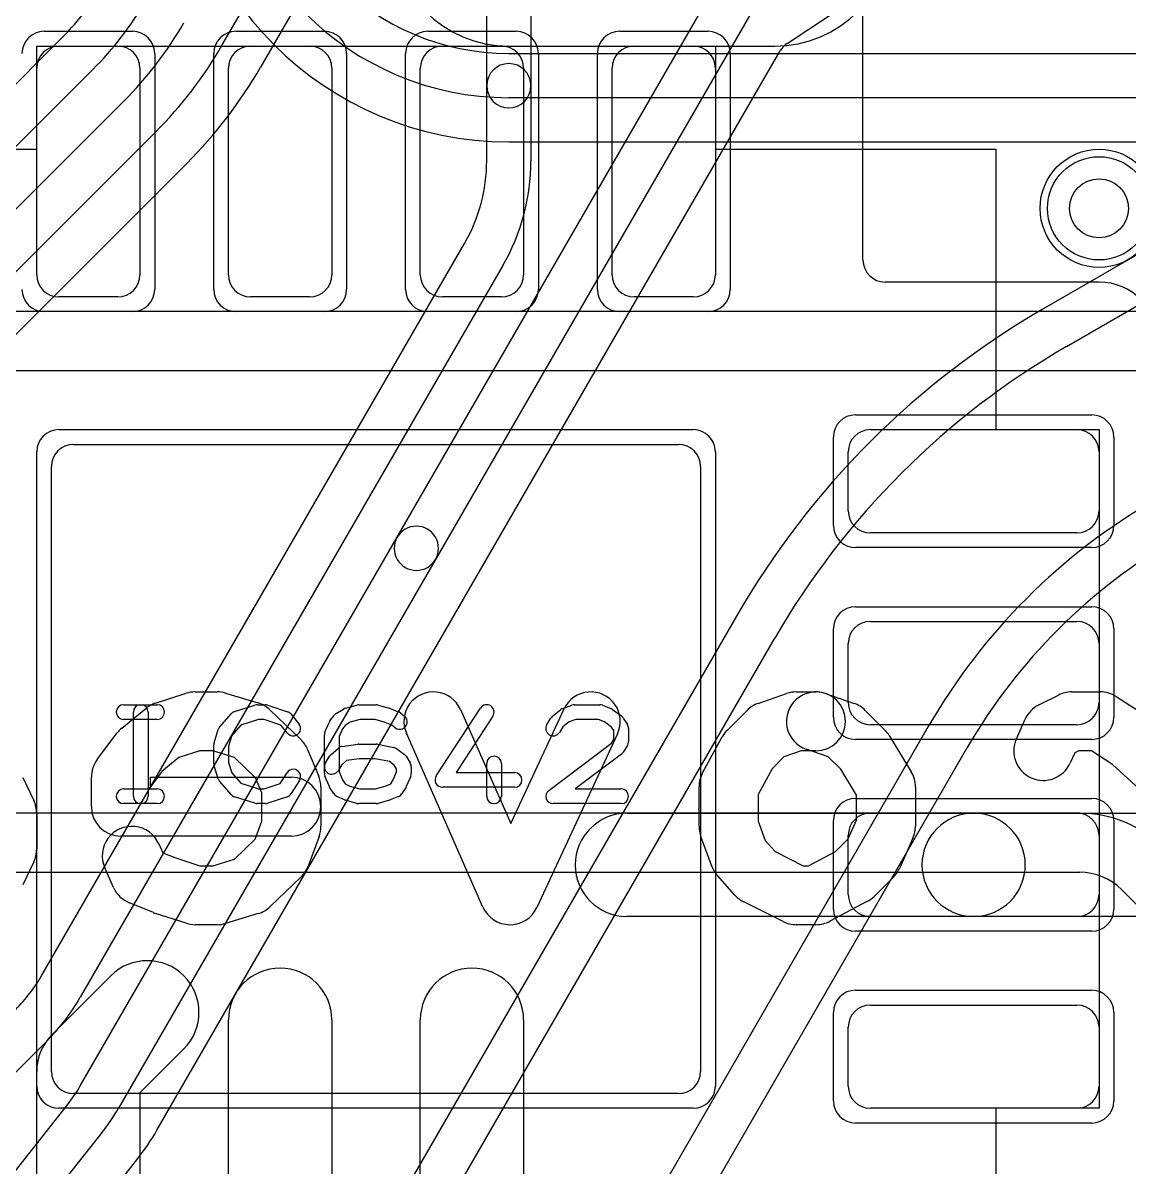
# Model space of a CAD drawing. Extents: x -3.9 to 29.3, y -3.9 to 20.
# Drawn here: x 8.353 to 12.102, y 10.401 to 14.279 of the extents above; entities that cross this region are included whole.
import ezdxf

# ---------------------------------------------------------------- set-up
doc = ezdxf.new("R2010")
doc.units = 0
for name, color, linetype in [('Hole', 1, 'CONTINUOUS'), ('L1', 3, 'CONTINUOUS'), ('L2', 3, 'CONTINUOUS'), ('L3', 3, 'CONTINUOUS'), ('L4', 3, 'CONTINUOUS'), ('MetalMask-A', 176, 'CONTINUOUS'), ('PartsArea-A', 111, 'CONTINUOUS'), ('PartsSilk-A', 221, 'CONTINUOUS'), ('PartsSilk-B', 221, 'CONTINUOUS'), ('Resist-A', 2, 'CONTINUOUS'), ('Resist-B', 2, 'CONTINUOUS'), ('Silk-B', 140, 'CONTINUOUS')]:
    doc.layers.add(name, color=color, linetype=linetype)

msp = doc.modelspace()

# ---------------------------------------------------------------- linework, layer by layer
at = {"layer": 'Hole'}
msp.add_circle((12, 13.65), 0.1, dxfattribs=at)
at = {"layer": 'L1'}
for p, q in [((11.20004, 13.47504), (11.20004, 14.40001)), ((8.475, 14.2), (8.675, 14.2)), ((9.125, 14.2), (9.325, 14.2)), ((9.775, 14.2), (9.975, 14.2)), ((10.425, 14.2), (10.625, 14.2)), ((8.4, 13.425), (8.4, 14.125)), ((8.75, 14.125), (8.75, 13.425)), ((9.05, 13.425), (9.05, 14.125)), ((9.4, 14.125), (9.4, 13.425)), ((9.7, 13.425), (9.7, 14.125)), ((10.05, 14.125), (10.05, 13.425)), ((10.35, 13.425), (10.35, 14.125)), ((10.7, 14.125), (10.7, 13.425)), ((12.00004, 13.40004), (11.27504, 13.40004)), ((8.675, 13.35), (8.475, 13.35)), ((9.325, 13.35), (9.125, 13.35)), ((9.975, 13.35), (9.775, 13.35)), ((10.625, 13.35), (10.425, 13.35)), ((11.225, 12.9), (11.925, 12.9)), ((8.525, 12.85), (10.575, 12.85)), ((11.15, 12.625), (11.15, 12.825)), ((12, 12.825), (12, 12.625)), ((8.45, 10.725), (8.45, 12.775)), ((10.65, 12.775), (10.65, 10.725)), ((11.925, 12.55), (11.225, 12.55)), ((11.225, 12.25), (11.925, 12.25)), ((11.15, 11.975), (11.15, 12.175)), ((12, 12.175), (12, 11.975)), ((11.925, 11.9), (11.225, 11.9)), ((10.4, 11.6), (11.575, 11.6)), ((11.225, 11.6), (11.925, 11.6)), ((11.575, 11.6), (12.3, 11.6)), ((11.15, 11.325), (11.15, 11.525)), ((12, 11.525), (12, 11.325)), ((11.575, 11.25), (10.4, 11.25)), ((11.925, 11.25), (11.225, 11.25)), ((12.3, 11.25), (11.575, 11.25)), ((8.45126, 10.84874), (8.65126, 11.04874)), ((11.225, 10.95), (11.925, 10.95)), ((9.05, 9.725), (9.05, 10.9)), ((9.4, 10.9), (9.4, 9.725)), ((9.7, 9.725), (9.7, 10.9)), ((10.05, 10.9), (10.05, 9.725)), ((11.15, 10.675), (11.15, 10.875)), ((12, 10.875), (12, 10.675)), ((8.89874, 10.80126), (8.75, 10.65251)), ((8.4, 9.725), (8.4, 10.725)), ((10.575, 10.65), (8.525, 10.65)), ((8.75, 10.65251), (8.75, 9.725)), ((11.925, 10.6), (11.225, 10.6))]:
    msp.add_line(p, q, dxfattribs=at)
msp.add_circle((12, 13.65), 0.2, dxfattribs=at)
for centre, radius, start, end in [((8.475, 14.125), 0.075, 90, 180), ((8.675, 14.125), 0.075, 0, 90), ((9.125, 14.125), 0.075, 90, 180), ((9.325, 14.125), 0.075, 0, 90), ((9.775, 14.125), 0.075, 90, 180), ((9.975, 14.125), 0.075, 0, 90), ((10.425, 14.125), 0.075, 90, 180), ((10.625, 14.125), 0.075, 0, 90), ((11.27504, 13.47504), 0.075, 180, -90), ((8.475, 13.425), 0.075, 180, -90), ((8.675, 13.425), 0.075, -90, 0), ((9.125, 13.425), 0.075, 180, -90), ((9.325, 13.425), 0.075, -90, 0), ((9.775, 13.425), 0.075, 180, -90), ((9.975, 13.425), 0.075, -90, 0), ((10.425, 13.425), 0.075, 180, -90), ((10.625, 13.425), 0.075, -90, 0), ((12.00004, 13.20004), 0.2, 0, 90), ((11.225, 12.825), 0.075, 90, 180), ((11.925, 12.825), 0.075, 0, 90), ((8.525, 12.775), 0.075, 90, 180), ((10.575, 12.775), 0.075, 0, 90), ((11.225, 12.625), 0.075, 180, -90), ((11.925, 12.625), 0.075, -90, 0), ((11.225, 12.175), 0.075, 90, 180), ((11.925, 12.175), 0.075, 0, 90), ((11.225, 11.975), 0.075, 180, -90), ((11.925, 11.975), 0.075, -90, 0), ((10.4, 11.425), 0.175, 90, -90), ((11.225, 11.525), 0.075, 90, 180), ((11.575, 11.425), 0.175, 90, -90), ((11.575, 11.425), 0.175, -90, 90), ((11.925, 11.525), 0.075, 0, 90), ((11.225, 11.325), 0.075, 180, -90), ((11.925, 11.325), 0.075, -90, 0), ((8.775, 10.925), 0.175, -45, 135), ((9.225, 10.9), 0.175, 0, 180), ((9.875, 10.9), 0.175, 0, 180), ((11.225, 10.875), 0.075, 90, 180), ((11.925, 10.875), 0.075, 0, 90), ((8.575, 10.725), 0.175, 135, 180), ((8.525, 10.725), 0.075, 180, -90), ((10.575, 10.725), 0.075, -90, 0), ((11.225, 10.675), 0.075, 180, -90), ((11.925, 10.675), 0.075, -90, 0)]:
    msp.add_arc(centre, radius, start, end, dxfattribs=at)
at = {"layer": 'L2'}
msp.add_line((10, 14.19996), (10.9, 14.19996), dxfattribs=at)
msp.add_circle((12, 13.65), 0.2, dxfattribs=at)
for centre, start, end in [((10, 14.6), 90, -90), ((10.9, 14.6), -90, 90)]:
    msp.add_arc(centre, 0.40004, start, end, dxfattribs=at)
at = {"layer": 'L3'}
for p, q in [((10, 14.175), (12.52721, 14.175)), ((12.52721, 14.025), (10, 14.025)), ((10, 13.87496), (12.52721, 13.87496)), ((12.36863, 13.30004), (5.7, 13.30004)), ((5.7, 13.1), (12.36863, 13.1)), ((11.93431, 11.6), (7.20828, 11.6)), ((7.35004, 11.39996), (11.93431, 11.39996)), ((12.07571, 11.34139), (14.24139, 9.17571))]:
    msp.add_line(p, q, dxfattribs=at)
msp.add_circle((12, 13.65), 0.2, dxfattribs=at)
for centre, radius, start, end in [((10, 15), 1.12504, 180, -90), ((10, 15), 0.975, 180, -90), ((10, 15), 0.825, 180, -90), ((11.93432, 11.2), 0.4, 45, 90.00143), ((11.93431, 11.2), 0.19996, 44.99797, 90)]:
    msp.add_arc(centre, radius, start, end, dxfattribs=at)
at = {"layer": 'L4'}
for p, q in [((9.02888, 14.20361), (9.39485, 14.8375)), ((9.52476, 14.7625), (9.15878, 14.12861)), ((14.28015, 14.73501), (11.81464, 13.31154)), ((11.88966, 13.1816), (14.45, 14.65981)), ((9.62142, 12.53543), (10.68622, 14.37973)), ((10.81612, 14.30471), (9.75132, 12.46043)), ((9.925, 14.06567), (9.925, 14.30234)), ((10.075, 14.30234), (10.075, 14.06567)), ((10.94313, 14.20883), (11.09312, 14.30805)), ((8.48413, 14.22665), (6.82994, 12.57246)), ((8.80763, 10.52582), (10.91956, 14.18378)), ((6.41255, 11.94287), (8.59023, 14.12055)), ((9.925, 13.81133), (9.925, 14.06567)), ((10.075, 14.06567), (10.075, 13.81133)), ((8.69629, 14.01449), (6.51861, 11.83681)), ((6.74697, 11.85303), (8.80243, 13.90849)), ((8.90849, 13.80243), (6.85303, 11.74697)), ((8.41799, 11.05104), (9.84998, 13.53133)), ((9.97988, 13.45633), (8.54789, 10.97604)), ((8.54779, 10.67584), (9.62142, 12.53543)), ((9.75132, 12.46043), (8.6777, 10.60084)), ((10.77145, 12.26834), (8.61025, 8.52502)), ((8.74019, 8.45), (10.90139, 12.19333)), ((11.42101, 11.89333), (9.25981, 8.15)), ((9.38975, 8.07498), (11.55091, 11.81826)), ((11.55257, 11.82115), (11.5533, 11.8224)), ((8.43506, 10.829), (7.64303, 10.03697)), ((8.00983, 9.98894), (8.50434, 10.61195)), ((8.62183, 10.51869), (8.12731, 9.89568)), ((7.79457, 9.23512), (8.73935, 10.42541))]:
    msp.add_line(p, q, dxfattribs=at)
msp.add_circle((12, 13.65), 0.2, dxfattribs=at)
for centre, radius, start, end in [((7.79474, 14.91607), 0.97497, -45.00125, -30.00394), ((7.79473, 14.91605), 1.125, -45, -29.99996), ((7.79473, 14.91605), 1.275, -45, -30.00001), ((7.7948, 14.91612), 1.425, -45, -30.00047), ((10.98449, 14.1463), 0.07497, 123.48234, 150.00487), ((7.7948, 14.91612), 1.575, -45, -30.0005), ((10, 14.06567), 0.075, 0, 180), ((10, 14.06567), 0.075, 180, 0), ((9.365, 13.81133), 0.56, -29.9997, 0), ((9.365, 13.81133), 0.71, -29.99992, 0), ((13.23966, 10.84333), 2.85004, 119.99997, 150.0002), ((13.23966, 10.84333), 2.7, 119.99998, 150.00001), ((13.23966, 10.84333), 2.1, 120.00001, 149.99995), ((9.68637, 12.49793), 0.075, -30.00073, 150.00011), ((9.68637, 12.49793), 0.075, 149.99927, -29.99999), ((13.23965, 10.8433), 1.94997, 119.99912, 149.84157), ((11.61671, 11.78233), 0.07497, 148.97333, 151.36331), ((11.61731, 11.78334), 0.07497, 149.71386, 149.87119), ((11.61804, 11.78459), 0.07497, 149.22368, 149.71386), ((7.93301, 11.33104), 0.56, -45, -29.9997), ((7.93301, 11.33104), 0.71, -44.99943, -29.99983), ((8.09313, 10.93834), 0.525, -38.44058, -30.00018), ((8.09313, 10.93834), 0.675, -38.44042, -29.99988), ((8.09313, 10.93834), 0.82504, -38.4404, -30.00019)]:
    msp.add_arc(centre, radius, start, end, dxfattribs=at)
at = {"layer": 'MetalMask-A'}
for p, q in [((8.475, 14.2), (8.675, 14.2)), ((9.125, 14.2), (9.325, 14.2)), ((9.775, 14.2), (9.975, 14.2)), ((10.425, 14.2), (10.625, 14.2)), ((8.4, 13.425), (8.4, 14.125)), ((8.75, 14.125), (8.75, 13.425)), ((9.05, 13.425), (9.05, 14.125)), ((9.4, 14.125), (9.4, 13.425)), ((9.7, 13.425), (9.7, 14.125)), ((10.05, 14.125), (10.05, 13.425)), ((10.35, 13.425), (10.35, 14.125)), ((10.7, 14.125), (10.7, 13.425)), ((8.675, 13.35), (8.475, 13.35)), ((9.325, 13.35), (9.125, 13.35)), ((9.975, 13.35), (9.775, 13.35)), ((10.625, 13.35), (10.425, 13.35)), ((11.225, 12.9), (11.925, 12.9)), ((8.525, 12.85), (10.575, 12.85)), ((11.15, 12.625), (11.15, 12.825)), ((12, 12.825), (12, 12.625)), ((8.45, 10.725), (8.45, 12.775)), ((10.65, 12.775), (10.65, 10.725)), ((11.925, 12.55), (11.225, 12.55)), ((11.225, 12.25), (11.925, 12.25)), ((11.15, 11.975), (11.15, 12.175)), ((12, 12.175), (12, 11.975)), ((11.925, 11.9), (11.225, 11.9)), ((11.225, 11.6), (11.925, 11.6)), ((11.15, 11.325), (11.15, 11.525)), ((12, 11.525), (12, 11.325)), ((11.925, 11.25), (11.225, 11.25)), ((11.225, 10.95), (11.925, 10.95)), ((11.15, 10.675), (11.15, 10.875)), ((12, 10.875), (12, 10.675)), ((10.575, 10.65), (8.525, 10.65)), ((11.925, 10.6), (11.225, 10.6))]:
    msp.add_line(p, q, dxfattribs=at)
for centre, start, end in [((8.475, 14.125), 90, 180), ((8.675, 14.125), 0, 90), ((9.125, 14.125), 90, 180), ((9.325, 14.125), 0, 90), ((9.775, 14.125), 90, 180), ((9.975, 14.125), 0, 90), ((10.425, 14.125), 90, 180), ((10.625, 14.125), 0, 90), ((8.475, 13.425), 180, -90), ((8.675, 13.425), -90, 0), ((9.125, 13.425), 180, -90), ((9.325, 13.425), -90, 0), ((9.775, 13.425), 180, -90), ((9.975, 13.425), -90, 0), ((10.425, 13.425), 180, -90), ((10.625, 13.425), -90, 0), ((11.225, 12.825), 90, 180), ((11.925, 12.825), 0, 90), ((8.525, 12.775), 90, 180), ((10.575, 12.775), 0, 90), ((11.225, 12.625), 180, -90), ((11.925, 12.625), -90, 0), ((11.225, 12.175), 90, 180), ((11.925, 12.175), 0, 90), ((11.225, 11.975), 180, -90), ((11.925, 11.975), -90, 0), ((11.225, 11.525), 90, 180), ((11.925, 11.525), 0, 90), ((11.225, 11.325), 180, -90), ((11.925, 11.325), -90, 0), ((11.225, 10.875), 90, 180), ((11.925, 10.875), 0, 90), ((8.525, 10.725), 180, -90), ((10.575, 10.725), -90, 0), ((11.225, 10.675), 180, -90), ((11.925, 10.675), -90, 0)]:
    msp.add_arc(centre, 0.075, start, end, dxfattribs=at)
at = {"layer": 'PartsArea-A'}
for p, q in [((8.4, 13.85), (8.4, 14.2)), ((8.4, 14.2), (10.7, 14.2)), ((10.7, 14.2), (10.7, 13.85)), ((7.45, 13.85), (8.4, 13.85)), ((10.7, 13.85), (11.65, 13.85)), ((11.65, 13.85), (11.65, 12.9)), ((11.65, 12.9), (12, 12.9)), ((12, 12.9), (12, 10.6)), ((12, 10.6), (11.65, 10.6)), ((11.65, 10.6), (11.65, 9.65))]:
    msp.add_line(p, q, dxfattribs=at)
at = {"layer": 'PartsSilk-A'}
for p, q in [((8.69444, 11.96759), (8.80833, 11.96759)), ((9.07016, 11.94418), (9.1396, 11.9664)), ((9.14722, 11.96759), (9.175, 11.96759)), ((9.1829, 11.96631), (9.24957, 11.94409)), ((9.41504, 11.93818), (9.44004, 11.95299)), ((9.44591, 11.95552), (9.4848, 11.96663)), ((9.49167, 11.96759), (9.55, 11.96759)), ((9.55687, 11.96663), (9.59576, 11.95552)), ((9.59817, 11.95469), (9.62595, 11.94358)), ((9.75407, 11.72663), (9.90407, 11.95626)), ((10.14827, 11.92878), (10.17605, 11.951)), ((10.18313, 11.95497), (10.21368, 11.96608)), ((10.22222, 11.96759), (10.30833, 11.96759)), ((10.31761, 11.9658), (10.34539, 11.95469)), ((10.35081, 11.9517), (10.38137, 11.92948)), ((8.80833, 11.91759), (8.69444, 11.91759)), ((8.72778, 11.65741), (8.72778, 11.94259)), ((8.77778, 11.94259), (8.77778, 11.65741)), ((9.02008, 11.89239), (9.05897, 11.93683)), ((9.15112, 11.91759), (9.09202, 11.89868)), ((9.17094, 11.91759), (9.15112, 11.91759)), ((9.22702, 11.8989), (9.17094, 11.91759)), ((9.26088, 11.93637), (9.28865, 11.90304)), ((9.37692, 11.87442), (9.39081, 11.90776)), ((9.39389, 11.91315), (9.40778, 11.93167)), ((9.46275, 11.90833), (9.4448, 11.89769)), ((9.49517, 11.91759), (9.46275, 11.90833)), ((9.5465, 11.91759), (9.49517, 11.91759)), ((9.58079, 11.90779), (9.5465, 11.91759)), ((9.60395, 11.89853), (9.58079, 11.90779)), ((9.63229, 11.93989), (9.64618, 11.92878)), ((9.94593, 11.92892), (9.82119, 11.73796)), ((10.1288, 11.90029), (10.14269, 11.92251)), ((10.20408, 11.90939), (10.18283, 11.8924)), ((10.22662, 11.91759), (10.20408, 11.90939)), ((10.30352, 11.91759), (10.22662, 11.91759)), ((10.32393, 11.90943), (10.30352, 11.91759)), ((10.34804, 11.89189), (10.32393, 11.90943)), ((10.38787, 11.92251), (10.40176, 11.90029)), ((9.00114, 11.83894), (9.01503, 11.88339)), ((9.09202, 11.89868), (9.06118, 11.86344)), ((9.25023, 11.87104), (9.22702, 11.8989)), ((9.43577, 11.88565), (9.425, 11.85981)), ((9.4448, 11.89769), (9.43577, 11.88565)), ((9.61494, 11.88974), (9.60395, 11.89853)), ((10.18283, 11.8924), (10.1712, 11.87379)), ((10.35556, 11.87987), (10.34804, 11.89189)), ((10.35556, 11.84976), (10.35556, 11.87987)), ((10.40556, 11.88704), (10.40556, 11.84259)), ((9, 11.76852), (9, 11.83148)), ((9.06118, 11.86344), (9.05, 11.82766)), ((9.375, 11.73519), (9.375, 11.86481)), ((9.425, 11.85981), (9.425, 11.74019)), ((9.43541, 11.82661), (9.48819, 11.83402)), ((9.49167, 11.83426), (9.55, 11.83426)), ((9.5549, 11.83377), (9.61046, 11.82266)), ((10.13497, 11.67739), (10.34793, 11.83756)), ((10.34793, 11.83756), (10.35556, 11.84976)), ((10.40176, 11.82934), (10.38787, 11.80712)), ((9.05, 11.82766), (9.05, 11.77234)), ((9.3788, 11.77066), (9.39269, 11.79288)), ((9.39728, 11.79832), (9.42228, 11.82054)), ((9.62044, 11.81824), (9.64544, 11.79972)), ((9.65176, 11.79287), (9.66564, 11.77065)), ((10.3817, 11.80039), (10.22483, 11.68241)), ((9.01503, 11.71661), (9.00114, 11.76106)), ((9.05, 11.77234), (9.06118, 11.73656)), ((9.43318, 11.76333), (9.4212, 11.74416)), ((9.44985, 11.77814), (9.43318, 11.76333)), ((9.49342, 11.78426), (9.44985, 11.77814)), ((9.54752, 11.78426), (9.49342, 11.78426)), ((9.59517, 11.77473), (9.54752, 11.78426)), ((9.61187, 11.76236), (9.59517, 11.77473)), ((9.61944, 11.75024), (9.61187, 11.76236)), ((9.66944, 11.75741), (9.66944, 11.73519)), ((9.925, 11.65741), (9.925, 11.76852)), ((9.975, 11.76852), (9.975, 11.65741)), ((9.06118, 11.73656), (9.09202, 11.70132)), ((9.22523, 11.7005), (9.24824, 11.73732)), ((9.39081, 11.69224), (9.37692, 11.72558)), ((9.425, 11.74019), (9.43618, 11.71336)), ((9.43618, 11.71336), (9.44492, 11.69937)), ((9.5998, 11.69981), (9.60827, 11.71336)), ((9.60827, 11.71336), (9.61944, 11.74019)), ((9.61944, 11.74019), (9.61944, 11.75024)), ((9.66752, 11.72558), (9.65364, 11.69224)), ((9.82119, 11.73796), (10.01944, 11.73796)), ((8.69444, 11.68241), (8.80833, 11.68241)), ((9.05897, 11.66317), (9.02008, 11.70761)), ((9.09202, 11.70132), (9.15112, 11.68241)), ((9.15112, 11.68241), (9.17094, 11.68241)), ((9.17094, 11.68241), (9.22523, 11.7005)), ((9.29064, 11.71082), (9.26287, 11.66638)), ((9.40658, 11.66638), (9.39269, 11.6886)), ((9.44492, 11.69937), (9.46133, 11.69208)), ((9.46133, 11.69208), (9.49517, 11.68241)), ((9.49517, 11.68241), (9.5465, 11.68241)), ((9.5465, 11.68241), (9.58079, 11.69221)), ((9.58079, 11.69221), (9.5998, 11.69981)), ((9.65176, 11.6886), (9.63787, 11.66638)), ((10.01944, 11.68796), (9.775, 11.68796)), ((10.22483, 11.68241), (10.38056, 11.68241)), ((9.1396, 11.6336), (9.07016, 11.65582)), ((9.24957, 11.65591), (9.1829, 11.63369)), ((9.44263, 11.64567), (9.41763, 11.65678)), ((9.4848, 11.63337), (9.44591, 11.64448)), ((9.59576, 11.64448), (9.55687, 11.63337)), ((9.62595, 11.65642), (9.59817, 11.64531)), ((8.80833, 11.63241), (8.69444, 11.63241)), ((9.175, 11.63241), (9.14722, 11.63241)), ((9.55, 11.63241), (9.49167, 11.63241)), ((10.38056, 11.63241), (10.15, 11.63241))]:
    msp.add_line(p, q, dxfattribs=at)
for centre, start, end in [((8.69444, 11.94259), 90, -90), ((8.75278, 11.94259), 0, 180), ((8.80833, 11.94259), -90, 90), ((9.14722, 11.94259), 90, 107.74642), ((9.175, 11.94259), 71.57954, 90), ((9.45278, 11.93148), 105.94854, 120.63752), ((9.49167, 11.94259), 90, 105.94854), ((9.55, 11.94259), 74.05146, 90), ((9.58889, 11.93148), 68.2071, 74.05146), ((9.925, 11.94259), -33.14974, 146.84644), ((10.19167, 11.93148), 109.97919, 128.65478), ((10.22222, 11.94259), 90, 109.98461), ((10.30833, 11.94259), 68.2071, 90), ((10.33611, 11.93148), 53.98274, 68.20215), ((9.07778, 11.92037), 107.74642, 138.81192), ((9.24167, 11.92037), 39.7909, 71.57954), ((9.41389, 11.89815), 143.1301, 157.39424), ((9.42778, 11.91667), 120.63752, 143.1301), ((9.63056, 11.90926), -128.66697, 51.34522), ((9.61667, 11.92037), 51.33303, 68.2071), ((10.16389, 11.90926), 128.66697, 147.98998), ((10.36667, 11.90926), 32.00538, 53.97932), ((9.03889, 11.87593), 138.81192, 162.63777), ((9.26944, 11.88704), -140.2091, 39.8005), ((9.4, 11.86481), 157.39424, 180), ((10.15, 11.88704), 147.99462, -32.01002), ((10.38056, 11.88704), 0, 32.01002), ((9.025, 11.83148), 162.63777, 180), ((9.49167, 11.80926), 90, 98.00047), ((9.55, 11.80926), 78.69456, 90), ((10.38056, 11.84259), -32.00538, 0), ((9.41389, 11.77963), 131.62783, 147.99462), ((9.43889, 11.80185), 98.00047, 131.62783), ((9.60556, 11.79815), 53.47387, 78.69456), ((9.63056, 11.77963), 31.98594, 53.47387), ((9.95, 11.76852), 0, 180), ((10.36667, 11.82037), -53.0476, -32.01002), ((9.025, 11.76852), 180, -162.63777), ((9.4, 11.75741), 147.99462, -32.01002), ((9.64444, 11.75741), 0, 31.98594), ((9.03889, 11.72407), -162.63777, -138.81192), ((9.26944, 11.72407), -32.00538, 147.99925), ((9.4, 11.73519), 180, -157.39424), ((9.64444, 11.73519), -22.60576, 0), ((9.775, 11.71296), 146.85026, -90), ((10.01944, 11.71296), -90, 90), ((8.69444, 11.65741), 90, -90), ((8.80833, 11.65741), -90, 90), ((9.41389, 11.70185), -157.39424, -147.99462), ((9.63056, 11.70185), -32.00538, -22.60576), ((10.15, 11.65741), 126.9524, -90), ((10.38056, 11.65741), -90, 90), ((8.75278, 11.65741), 180, 0), ((9.07778, 11.67963), -138.81192, -107.74642), ((9.24167, 11.67963), -71.57954, -32.00538), ((9.42778, 11.67963), -147.99462, -113.95086), ((9.45278, 11.66852), -113.95086, -105.94854), ((9.58889, 11.66852), -74.05146, -68.2071), ((9.61667, 11.67963), -68.2071, -32.00538), ((9.95, 11.65741), 180, 0), ((9.14722, 11.65741), -107.74642, -90), ((9.175, 11.65741), -90, -71.57954), ((9.49167, 11.65741), -105.94854, -90), ((9.55, 11.65741), -90, -74.05146)]:
    msp.add_arc(centre, 0.025, start, end, dxfattribs=at)
at = {"layer": 'PartsSilk-B'}
for p, q in [((8.80273, 11.97298), (8.90644, 12.00631)), ((8.93704, 12.01111), (9.01111, 12.01111)), ((9.03984, 12.00689), (9.15095, 11.97356)), ((10.84507, 11.97228), (10.94136, 12.00561)), ((10.97407, 12.01111), (11.04074, 12.01111)), ((11.07345, 12.00561), (11.16975, 11.97228)), ((11.79602, 11.96723), (11.86269, 12.00056)), ((11.90741, 12.01111), (12.0037, 12.01111)), ((12.05778, 11.99523), (12.16149, 11.92856)), ((8.68852, 11.8885), (8.77, 11.95517)), ((9.19163, 11.94977), (9.29534, 11.84977)), ((9.83596, 11.9514), (10.00623, 11.56465)), ((10.00623, 11.56465), (10.18712, 11.95331)), ((10.7404, 11.88182), (10.80707, 11.94849)), ((11.20776, 11.94849), (11.27442, 11.88182)), ((11.71973, 11.85172), (11.74936, 11.91839)), ((8.60519, 11.78222), (8.67185, 11.87111)), ((9.91218, 11.28193), (9.65292, 11.87082)), ((10.36844, 11.86891), (10.09436, 11.28002)), ((10.65665, 11.73678), (10.72332, 11.859)), ((11.28922, 11.86294), (11.3633, 11.74072)), ((8.95271, 11.81111), (8.88198, 11.78838)), ((8.99643, 11.81111), (8.95271, 11.81111)), ((9.07026, 11.78896), (8.99643, 11.81111)), ((9.31824, 11.81623), (9.35527, 11.72734)), ((10.93223, 11.7908), (10.892, 11.75058)), ((10.99089, 11.81111), (10.93223, 11.7908)), ((11.04074, 11.81111), (10.99089, 11.81111)), ((11.08259, 11.7908), (11.00803, 11.81661)), ((11.12444, 11.74895), (11.08259, 11.7908)), ((11.91755, 11.80438), (11.90249, 11.7705)), ((11.93101, 11.81111), (11.91755, 11.80438)), ((11.97433, 11.81111), (11.93101, 11.81111)), ((12.04599, 11.76504), (11.97433, 11.81111)), ((8.88198, 11.78838), (8.82457, 11.7414)), ((9.14159, 11.72019), (9.07026, 11.78896)), ((10.892, 11.75058), (10.84444, 11.66339)), ((12.13587, 11.68208), (12.04599, 11.76504)), ((8.35325, 11.72078), (8.39029, 11.643)), ((8.58519, 11.62222), (8.58519, 11.72222)), ((8.82457, 11.7414), (8.78519, 11.68889)), ((8.78519, 11.68889), (8.78519, 11.72222)), ((8.78519, 11.72222), (9.26296, 11.72222)), ((9.16296, 11.66889), (9.14159, 11.72019)), ((11.17778, 11.66095), (11.12444, 11.74895)), ((9.36296, 11.68889), (9.36296, 11.55556)), ((10.64444, 11.55556), (10.64444, 11.68889)), ((11.37778, 11.68889), (11.37778, 11.55556)), ((9.16296, 11.57348), (9.16296, 11.66889)), ((10.84444, 11.66339), (10.84444, 11.57348)), ((11.17778, 11.57678), (11.17778, 11.66095)), ((8.4, 11.6), (8.4, 11.47778)), ((9.14008, 11.5117), (9.16296, 11.57348)), ((10.84444, 11.57348), (10.86872, 11.50793)), ((11.14949, 11.51314), (11.17778, 11.57678)), ((9.26296, 11.52222), (8.68519, 11.52222)), ((9.35674, 11.52083), (9.31971, 11.42083)), ((10.68771, 11.42083), (10.65067, 11.52083)), ((8.8136, 11.49617), (8.82691, 11.46623)), ((9.07026, 11.44437), (9.14008, 11.5117)), ((10.86872, 11.50793), (10.90269, 11.46972)), ((11.10659, 11.47023), (11.14949, 11.51314)), ((11.36916, 11.51494), (11.32471, 11.41494)), ((8.82691, 11.46623), (8.86761, 11.44958)), ((8.86761, 11.44958), (8.95272, 11.42222)), ((8.99643, 11.42222), (9.07026, 11.44437)), ((10.90269, 11.46972), (10.99768, 11.42222)), ((11.0159, 11.42222), (11.10659, 11.47023)), ((8.39029, 11.43478), (8.35325, 11.357)), ((8.66047, 11.34828), (8.63084, 11.41495)), ((8.95272, 11.42222), (8.99643, 11.42222)), ((10.99768, 11.42222), (11.0159, 11.42222)), ((9.29534, 11.38357), (9.19163, 11.28357)), ((10.766, 11.32246), (10.70674, 11.38913)), ((11.30405, 11.38485), (11.23739, 11.31818)), ((8.79547, 11.263), (8.71399, 11.29633)), ((10.92935, 11.23278), (10.79602, 11.29945)), ((11.21346, 11.30051), (11.08753, 11.23384)), ((8.90644, 11.22702), (8.80273, 11.26036)), ((9.15096, 11.25978), (9.03985, 11.22644)), ((9.01111, 11.22222), (8.93704, 11.22222)), ((11.04074, 11.22222), (10.97407, 11.22222))]:
    msp.add_line(p, q, dxfattribs=at)
for centre, start, end in [((8.93704, 11.91111), 90, 107.81621), ((9.01111, 11.91111), 73.30295, 90), ((9.74444, 11.91111), 23.76061, -156.23841), ((10.27778, 11.91111), -24.96082, 155.04188), ((11.04074, 11.91111), 70.90734, -109.09104), ((10.97407, 11.91111), 90, 109.09288), ((11.04074, 11.91111), -90, 90), ((11.90741, 11.91111), 90, 116.56249), ((12.0037, 11.91111), 57.2634, 90), ((8.83333, 11.87778), 107.81889, 129.29132), ((9.12222, 11.87778), 46.04531, 73.30218), ((10.87778, 11.87778), 109.09266, 135), ((11.13704, 11.87778), 44.99595, 70.90896), ((11.84074, 11.87778), 116.56249, 156.03926), ((8.75185, 11.81111), 129.29424, 143.1332), ((10.81111, 11.81111), 135, 151.3879), ((11.2037, 11.81111), 31.21825, 44.9957), ((9.22593, 11.77778), 22.61325, 46.04337), ((11.81111, 11.81111), 156.03926, -23.96169), ((8.68519, 11.72222), 143.1301, 180), ((9.26296, 11.62222), -90, 90), ((9.26296, 11.68889), 0, 22.61575), ((10.74444, 11.68889), 151.38725, 180), ((11.27778, 11.68889), 0, 31.2209), ((8.3, 11.6), 0, 25.46449), ((8.68519, 11.62222), 180, -90), ((8.72222, 11.45556), 23.96074, -156.03831), ((9.26296, 11.55556), -20.32135, 0), ((10.74444, 11.55556), 180, -159.67537), ((11.27778, 11.55556), -23.96598, 0), ((8.3, 11.47778), -25.46581, 0), ((9.22593, 11.45556), -46.04531, -20.31959), ((10.78148, 11.45556), -159.67666, -138.36753), ((11.23333, 11.45556), -44.99595, -23.96515), ((8.75185, 11.38889), -156.03926, -112.24738), ((10.84074, 11.38889), -138.36884, -116.56677), ((11.16667, 11.38889), -62.10243, -44.9957), ((8.83333, 11.35556), -112.24613, -107.82121), ((9.12222, 11.35556), -73.29746, -46.04337), ((10.0037, 11.32222), -156.23939, -24.95812), ((8.93704, 11.32222), -107.81889, -90), ((9.01111, 11.32222), -90, -73.29744), ((10.97407, 11.32222), -116.56505, -90), ((11.04074, 11.32222), -90, -62.10231)]:
    msp.add_arc(centre, 0.1, start, end, dxfattribs=at)
at = {"layer": 'Resist-A'}
for p, q in [((8.425, 14.25), (8.725, 14.25)), ((9.075, 14.25), (9.375, 14.25)), ((9.725, 14.25), (10.025, 14.25)), ((10.375, 14.25), (10.675, 14.25)), ((8.8, 14.175), (8.8, 13.375)), ((9, 13.375), (9, 14.175)), ((9.45, 14.175), (9.45, 13.375)), ((9.65, 13.375), (9.65, 14.175)), ((10.1, 14.175), (10.1, 13.375)), ((10.3, 13.375), (10.3, 14.175)), ((10.75, 14.175), (10.75, 13.375)), ((8.725, 13.3), (8.425, 13.3)), ((9.375, 13.3), (9.075, 13.3)), ((10.025, 13.3), (9.725, 13.3)), ((10.675, 13.3), (10.375, 13.3)), ((11.175, 12.95), (11.975, 12.95)), ((8.475, 12.9), (10.625, 12.9)), ((11.1, 12.575), (11.1, 12.875)), ((12.05, 12.875), (12.05, 12.575)), ((8.4, 10.675), (8.4, 12.825)), ((10.7, 12.825), (10.7, 10.675)), ((11.975, 12.5), (11.175, 12.5)), ((11.175, 12.3), (11.975, 12.3)), ((11.1, 11.925), (11.1, 12.225)), ((12.05, 12.225), (12.05, 11.925)), ((11.975, 11.85), (11.175, 11.85)), ((11.175, 11.65), (11.975, 11.65)), ((11.1, 11.275), (11.1, 11.575)), ((12.05, 11.575), (12.05, 11.275)), ((11.975, 11.2), (11.175, 11.2)), ((11.175, 11), (11.975, 11)), ((11.1, 10.625), (11.1, 10.925)), ((12.05, 10.925), (12.05, 10.625)), ((10.625, 10.6), (8.475, 10.6)), ((11.975, 10.55), (11.175, 10.55))]:
    msp.add_line(p, q, dxfattribs=at)
msp.add_circle((12, 13.65), 0.175, dxfattribs=at)
for centre, start, end in [((8.425, 14.175), 90, 180), ((8.725, 14.175), 0, 90), ((9.075, 14.175), 90, 180), ((9.375, 14.175), 0, 90), ((9.725, 14.175), 90, 180), ((10.025, 14.175), 0, 90), ((10.375, 14.175), 90, 180), ((10.675, 14.175), 0, 90), ((8.425, 13.375), 180, -90), ((8.725, 13.375), -90, 0), ((9.075, 13.375), 180, -90), ((9.375, 13.375), -90, 0), ((9.725, 13.375), 180, -90), ((10.025, 13.375), -90, 0), ((10.375, 13.375), 180, -90), ((10.675, 13.375), -90, 0), ((11.175, 12.875), 90, 180), ((11.975, 12.875), 0, 90), ((8.475, 12.825), 90, 180), ((10.625, 12.825), 0, 90), ((11.175, 12.575), 180, -90), ((11.975, 12.575), -90, 0), ((11.175, 12.225), 90, 180), ((11.975, 12.225), 0, 90), ((11.175, 11.925), 180, -90), ((11.975, 11.925), -90, 0), ((11.175, 11.575), 90, 180), ((11.975, 11.575), 0, 90), ((11.175, 11.275), 180, -90), ((11.975, 11.275), -90, 0), ((11.175, 10.925), 90, 180), ((11.975, 10.925), 0, 90), ((8.475, 10.675), 180, -90), ((10.625, 10.675), -90, 0), ((11.175, 10.625), 180, -90), ((11.975, 10.625), -90, 0)]:
    msp.add_arc(centre, 0.075, start, end, dxfattribs=at)
at = {"layer": 'Resist-B'}
msp.add_circle((12, 13.65), 0.175, dxfattribs=at)
at = {"layer": 'Silk-B'}
for p, q in [((8.80273, 11.97298), (8.90644, 12.00631)), ((8.93704, 12.01111), (9.01111, 12.01111)), ((9.03984, 12.00689), (9.15095, 11.97356)), ((10.84507, 11.97228), (10.94136, 12.00561)), ((10.97407, 12.01111), (11.04074, 12.01111)), ((11.07345, 12.00561), (11.16975, 11.97228)), ((11.79602, 11.96723), (11.86269, 12.00056)), ((11.90741, 12.01111), (12.0037, 12.01111)), ((12.05778, 11.99523), (12.16149, 11.92856)), ((8.68852, 11.8885), (8.77, 11.95517)), ((9.19163, 11.94977), (9.29534, 11.84977)), ((9.83596, 11.9514), (10.00623, 11.56465)), ((10.00623, 11.56465), (10.18712, 11.95331)), ((10.7404, 11.88182), (10.80707, 11.94849)), ((11.20776, 11.94849), (11.27442, 11.88182)), ((11.71973, 11.85172), (11.74936, 11.91839)), ((8.60519, 11.78222), (8.67185, 11.87111)), ((9.91218, 11.28193), (9.65292, 11.87082)), ((10.36844, 11.86891), (10.09436, 11.28002)), ((10.65665, 11.73678), (10.72332, 11.859)), ((11.28922, 11.86294), (11.3633, 11.74072)), ((8.95271, 11.81111), (8.88198, 11.78838)), ((8.99643, 11.81111), (8.95271, 11.81111)), ((9.07026, 11.78896), (8.99643, 11.81111)), ((9.31824, 11.81623), (9.35527, 11.72734)), ((10.93223, 11.7908), (10.892, 11.75058)), ((10.99089, 11.81111), (10.93223, 11.7908)), ((11.04074, 11.81111), (10.99089, 11.81111)), ((11.08259, 11.7908), (11.00803, 11.81661)), ((11.12444, 11.74895), (11.08259, 11.7908)), ((11.91755, 11.80438), (11.90249, 11.7705)), ((11.93101, 11.81111), (11.91755, 11.80438)), ((11.97433, 11.81111), (11.93101, 11.81111)), ((12.04599, 11.76504), (11.97433, 11.81111)), ((8.88198, 11.78838), (8.82457, 11.7414)), ((9.14159, 11.72019), (9.07026, 11.78896)), ((10.892, 11.75058), (10.84444, 11.66339)), ((12.13587, 11.68208), (12.04599, 11.76504)), ((8.35325, 11.72078), (8.39029, 11.643)), ((8.58519, 11.62222), (8.58519, 11.72222)), ((8.82457, 11.7414), (8.78519, 11.68889)), ((8.78519, 11.68889), (8.78519, 11.72222)), ((8.78519, 11.72222), (9.26296, 11.72222)), ((9.16296, 11.66889), (9.14159, 11.72019)), ((11.17778, 11.66095), (11.12444, 11.74895)), ((9.36296, 11.68889), (9.36296, 11.55556)), ((10.64444, 11.55556), (10.64444, 11.68889)), ((11.37778, 11.68889), (11.37778, 11.55556)), ((9.16296, 11.57348), (9.16296, 11.66889)), ((10.84444, 11.66339), (10.84444, 11.57348)), ((11.17778, 11.57678), (11.17778, 11.66095)), ((8.4, 11.6), (8.4, 11.47778)), ((9.14008, 11.5117), (9.16296, 11.57348)), ((10.84444, 11.57348), (10.86872, 11.50793)), ((11.14949, 11.51314), (11.17778, 11.57678)), ((9.26296, 11.52222), (8.68519, 11.52222)), ((9.35674, 11.52083), (9.31971, 11.42083)), ((10.68771, 11.42083), (10.65067, 11.52083)), ((8.8136, 11.49617), (8.82691, 11.46623)), ((9.07026, 11.44437), (9.14008, 11.5117)), ((10.86872, 11.50793), (10.90269, 11.46972)), ((11.10659, 11.47023), (11.14949, 11.51314)), ((11.36916, 11.51494), (11.32471, 11.41494)), ((8.82691, 11.46623), (8.86761, 11.44958)), ((8.86761, 11.44958), (8.95272, 11.42222)), ((8.99643, 11.42222), (9.07026, 11.44437)), ((10.90269, 11.46972), (10.99768, 11.42222)), ((11.0159, 11.42222), (11.10659, 11.47023)), ((8.39029, 11.43478), (8.35325, 11.357)), ((8.66047, 11.34828), (8.63084, 11.41495)), ((8.95272, 11.42222), (8.99643, 11.42222)), ((10.99768, 11.42222), (11.0159, 11.42222)), ((9.29534, 11.38357), (9.19163, 11.28357)), ((10.766, 11.32246), (10.70674, 11.38913)), ((11.30405, 11.38485), (11.23739, 11.31818)), ((8.79547, 11.263), (8.71399, 11.29633)), ((10.92935, 11.23278), (10.79602, 11.29945)), ((11.21346, 11.30051), (11.08753, 11.23384)), ((8.90644, 11.22702), (8.80273, 11.26036)), ((9.15096, 11.25978), (9.03985, 11.22644)), ((9.01111, 11.22222), (8.93704, 11.22222)), ((11.04074, 11.22222), (10.97407, 11.22222))]:
    msp.add_line(p, q, dxfattribs=at)
for centre, start, end in [((8.93704, 11.91111), 90, 107.81621), ((9.01111, 11.91111), 73.30295, 90), ((9.74444, 11.91111), 23.76061, -156.23841), ((10.27778, 11.91111), -24.96082, 155.04188), ((11.04074, 11.91111), 70.90734, -109.09104), ((10.97407, 11.91111), 90, 109.09288), ((11.04074, 11.91111), -90, 90), ((11.90741, 11.91111), 90, 116.56249), ((12.0037, 11.91111), 57.2634, 90), ((8.83333, 11.87778), 107.81889, 129.29132), ((9.12222, 11.87778), 46.04531, 73.30218), ((10.87778, 11.87778), 109.09266, 135), ((11.13704, 11.87778), 44.99595, 70.90896), ((11.84074, 11.87778), 116.56249, 156.03926), ((8.75185, 11.81111), 129.29424, 143.1332), ((10.81111, 11.81111), 135, 151.3879), ((11.2037, 11.81111), 31.21825, 44.9957), ((9.22593, 11.77778), 22.61325, 46.04337), ((11.81111, 11.81111), 156.03926, -23.96169), ((8.68519, 11.72222), 143.1301, 180), ((9.26296, 11.62222), -90, 90), ((9.26296, 11.68889), 0, 22.61575), ((10.74444, 11.68889), 151.38725, 180), ((11.27778, 11.68889), 0, 31.2209), ((8.3, 11.6), 0, 25.46449), ((8.68519, 11.62222), 180, -90), ((8.72222, 11.45556), 23.96074, -156.03831), ((9.26296, 11.55556), -20.32135, 0), ((10.74444, 11.55556), 180, -159.67537), ((11.27778, 11.55556), -23.96598, 0), ((8.3, 11.47778), -25.46581, 0), ((9.22593, 11.45556), -46.04531, -20.31959), ((10.78148, 11.45556), -159.67666, -138.36753), ((11.23333, 11.45556), -44.99595, -23.96515), ((8.75185, 11.38889), -156.03926, -112.24738), ((10.84074, 11.38889), -138.36884, -116.56677), ((11.16667, 11.38889), -62.10243, -44.9957), ((8.83333, 11.35556), -112.24613, -107.82121), ((9.12222, 11.35556), -73.29746, -46.04337), ((10.0037, 11.32222), -156.23939, -24.95812), ((8.93704, 11.32222), -107.81889, -90), ((9.01111, 11.32222), -90, -73.29744), ((10.97407, 11.32222), -116.56505, -90), ((11.04074, 11.32222), -90, -62.10231)]:
    msp.add_arc(centre, 0.1, start, end, dxfattribs=at)

doc.saveas('drawing.dxf')
